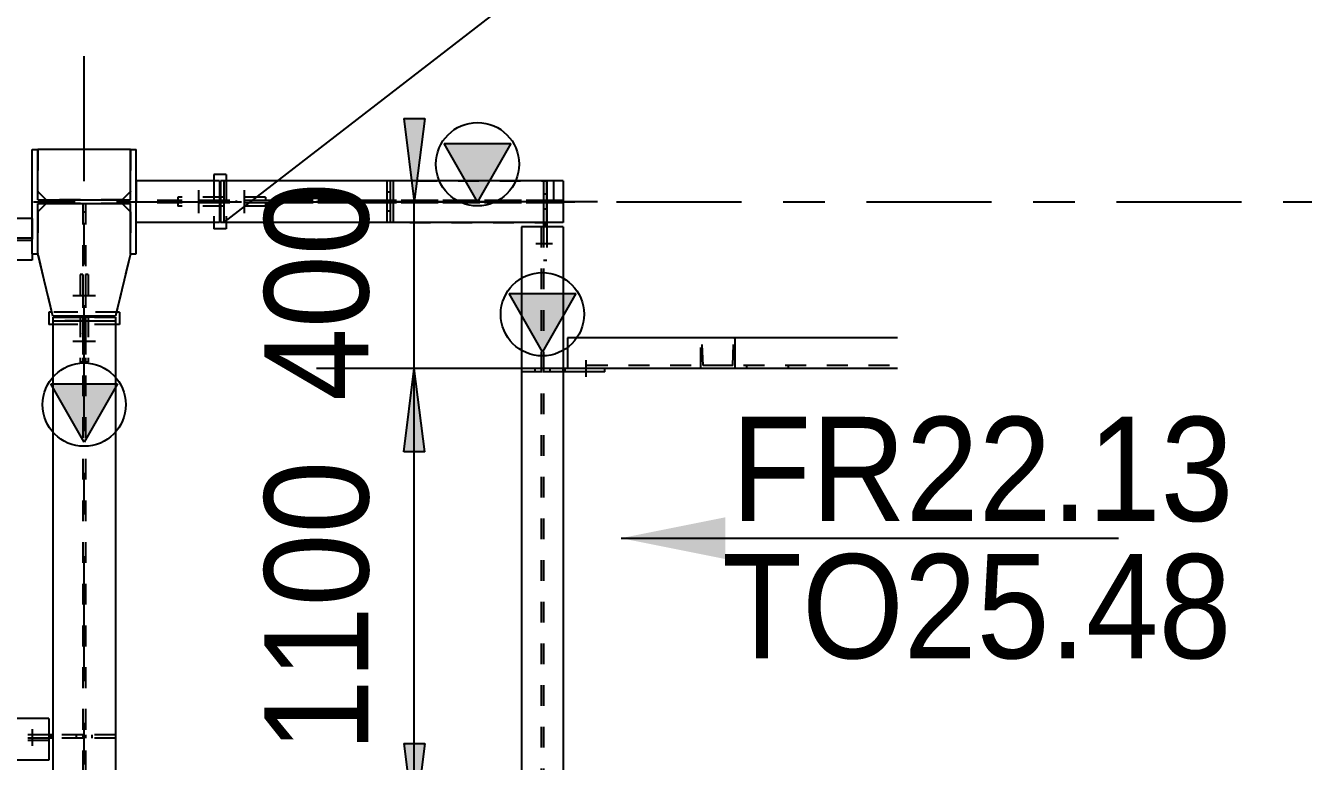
# Model space of a CAD drawing. Header units: millimetres. Extents: x 0 to 594, y 0 to 420.
# Drawn here: x 344.34 to 375.02, y 305.46 to 323.12 of the extents above; entities that cross this region are included whole.
import ezdxf

# ---------------------------------------------------------------- set-up
doc = ezdxf.new("R2010")
doc.units = ezdxf.units.MM
doc.header["$MEASUREMENT"] = 0
for name, pattern in [('XKITLINE00', [0]), ('XKITLINE02', [4, 2, -2]), ('XKITLINE03', [6, 3, -1, 1, -1]), ('XKITLINE04', [3, 0.5, -0.5, 0.5, -0.5, 0.5, -0.5])]:
    doc.linetypes.add(name, pattern=pattern)
for name, color, linetype in [('dimension', 7, 'Continuous'), ('grid', 7, 'Continuous'), ('mark', 7, 'Continuous'), ('part1', 7, 'Continuous'), ('text', 7, 'Continuous')]:
    doc.layers.add(name, color=color, linetype=linetype)
doc.styles.add('STYLE_1', font='ARIAL.TTF', dxfattribs={"height": 0.2})

# ---------------------------------------------------------------- blocks, each defined once
blk = doc.blocks.new('*D363')
at = {"layer": 'grid', "color": 4, "linetype": 'XKITLINE03'}
blk.add_line((90.963, 1458.047), (486.501, 1458.047), dxfattribs=at)
blk = doc.blocks.new('*D368')
at = {"layer": 'part1', "color": 0, "linetype": 'XKITLINE00'}
for p, q in [((381.625, 1458.047), (380.825, 1459.447)), ((380.825, 1459.447), (382.425, 1459.447)), ((382.425, 1459.447), (381.625, 1458.047)), ((375.453, 1458.547), (375.453, 1457.547)), ((383.683, 1458.547), (375.453, 1458.547)), ((375.533, 1458.547), (375.533, 1457.547)), ((383.683, 1458.547), (383.683, 1457.547)), ((383.683, 1457.547), (375.453, 1457.547))]:
    blk.add_line(p, q, dxfattribs=at)
at = {"layer": 'part1', "color": 2, "linetype": 'XKITLINE04'}
for p, q in [((375.533, 1458.547), (375.453, 1458.547)), ((383.683, 1458.075), (375.533, 1458.075)), ((375.833, 1458.075), (375.833, 1458.02)), ((383.683, 1458.02), (375.533, 1458.02))]:
    blk.add_line(p, q, dxfattribs=at)
at = {"layer": 'part1', "color": 0, "linetype": 'XKITLINE00'}
blk.add_circle((381.625, 1458.947), 1, dxfattribs=at)
at = {"layer": 'part1', "color": 0}
blk.add_solid([(380.825, 1459.447), (382.425, 1459.447), (380.825, 1459.447), (381.625, 1458.047)], dxfattribs=at)
blk = doc.blocks.new('*D369')
at = {"layer": 'part1', "color": 2, "linetype": 'XKITLINE04'}
for p, q in [((383.155, 1454.047), (382.685, 1454.047)), ((382.685, 1454.047), (382.685, 1453.967)), ((383.005, 1454.047), (383.005, 1453.967)), ((383.155, 1454.047), (383.155, 1453.967)), ((383.155, 1453.967), (382.685, 1453.967))]:
    blk.add_line(p, q, dxfattribs=at)
blk = doc.blocks.new('*D374')
at = {"layer": 'part1', "color": 0, "linetype": 'XKITLINE00'}
for p, q in [((369.433, 1457.647), (369.433, 1456.647)), ((370.933, 1457.647), (369.433, 1457.647)), ((370.933, 1456.647), (369.433, 1456.647)), ((370.933, 1456.797), (370.933, 1456.647))]:
    blk.add_line(p, q, dxfattribs=at)
at = {"layer": 'part1', "color": 2, "linetype": 'XKITLINE04'}
for p, q in [((370.933, 1457.647), (370.933, 1456.797)), ((370.933, 1457.175), (369.433, 1457.175)), ((370.933, 1457.12), (369.433, 1457.12))]:
    blk.add_line(p, q, dxfattribs=at)
blk = doc.blocks.new('*D375')
at = {"layer": 'part1', "color": 2, "linetype": 'XKITLINE04'}
for p, q in [((372.215, 1445.255), (372.215, 1445.175)), ((372.933, 1445.255), (372.215, 1445.255)), ((372.933, 1445.175), (372.215, 1445.175)), ((372.365, 1445.255), (372.365, 1445.175)), ((372.933, 1445.255), (372.933, 1445.175))]:
    blk.add_line(p, q, dxfattribs=at)
blk = doc.blocks.new('*D376')
at = {"layer": 'part1', "color": 2, "linetype": 'XKITLINE04'}
for p, q in [((372.15, 1456.297), (372.09, 1456.297)), ((372.09, 1456.297), (372.09, 1454.197)), ((372.15, 1456.297), (372.15, 1454.197)), ((372.15, 1454.197), (372.09, 1454.197))]:
    blk.add_line(p, q, dxfattribs=at)
blk = doc.blocks.new('*D377')
at = {"layer": 'part1', "color": 2, "linetype": 'XKITLINE04'}
for p, q in [((372.275, 1456.297), (372.215, 1456.297)), ((372.215, 1456.297), (372.215, 1454.197)), ((372.275, 1456.297), (372.275, 1454.197)), ((372.275, 1454.197), (372.215, 1454.197))]:
    blk.add_line(p, q, dxfattribs=at)
blk = doc.blocks.new('*D378')
at = {"layer": 'part1', "color": 2, "linetype": 'XKITLINE04'}
for p, q in [((371.333, 1455.397), (371.333, 1455.097)), ((373.033, 1455.397), (371.333, 1455.397)), ((373.033, 1455.397), (373.033, 1455.097)), ((373.033, 1455.097), (371.333, 1455.097))]:
    blk.add_line(p, q, dxfattribs=at)
blk = doc.blocks.new('*D379')
at = {"layer": 'part1', "color": 2, "linetype": 'XKITLINE04'}
for p, q in [((371.273, 1458.002), (371.073, 1457.802)), ((371.073, 1457.802), (371.073, 1456.797)), ((373.093, 1458.002), (371.273, 1458.002)), ((373.293, 1457.802), (373.093, 1458.002)), ((373.293, 1457.802), (373.293, 1456.797)), ((371.433, 1455.297), (371.073, 1456.797)), ((373.293, 1456.797), (372.933, 1455.297)), ((372.933, 1455.297), (371.433, 1455.297))]:
    blk.add_line(p, q, dxfattribs=at)
blk = doc.blocks.new('*D380')
at = {"layer": 'part1', "color": 2, "linetype": 'XKITLINE04'}
for p, q in [((372.153, 1458.002), (372.213, 1458.002)), ((372.153, 1458.002), (372.153, 1455.297)), ((372.153, 1458.002), (372.213, 1458.002)), ((372.153, 1457.802), (372.213, 1457.802)), ((372.153, 1457.802), (372.213, 1457.802)), ((372.213, 1458.002), (372.213, 1455.297)), ((372.153, 1455.547), (372.213, 1455.547)), ((372.153, 1455.547), (372.213, 1455.547)), ((372.153, 1455.297), (372.213, 1455.297)), ((372.153, 1455.297), (372.213, 1455.297))]:
    blk.add_line(p, q, dxfattribs=at)
blk = doc.blocks.new('*D381')
at = {"layer": 'part1', "color": 0, "linetype": 'XKITLINE02'}
blk.add_line((371.908, 1454.697), (372.458, 1454.697), dxfattribs=at)
blk.add_line((371.908, 1454.697), (372.458, 1454.697), dxfattribs=at)
blk.add_line((371.908, 1454.697), (372.458, 1454.697), dxfattribs=at)
blk = doc.blocks.new('*D382')
at = {"layer": 'part1', "color": 0, "linetype": 'XKITLINE02'}
blk.add_line((371.908, 1455.797), (372.458, 1455.797), dxfattribs=at)
blk.add_line((371.908, 1455.797), (372.458, 1455.797), dxfattribs=at)
blk.add_line((371.908, 1455.797), (372.458, 1455.797), dxfattribs=at)
blk = doc.blocks.new('*D383')
at = {"layer": 'part1', "color": 0, "linetype": 'XKITLINE02'}
blk.add_line((370.933, 1445.387), (370.933, 1444.987), dxfattribs=at)
blk.add_line((370.933, 1445.387), (370.933, 1444.987), dxfattribs=at)
blk = doc.blocks.new('*D384')
at = {"layer": 'part1', "color": 2, "linetype": 'XKITLINE04'}
for p, q in [((371.333, 1445.255), (370.533, 1445.255)), ((370.533, 1445.255), (370.533, 1445.175)), ((371.333, 1445.175), (370.533, 1445.175)), ((372.15, 1445.255), (371.383, 1445.255)), ((371.383, 1445.175), (371.383, 1445.255)), ((372.15, 1445.175), (371.383, 1445.175)), ((371.433, 1445.255), (371.433, 1445.175)), ((371.433, 1445.175), (371.433, 1445.255)), ((371.433, 1445.175), (371.433, 1445.255)), ((372, 1445.175), (372, 1445.255)), ((372, 1445.175), (372, 1445.255)), ((372.15, 1445.255), (372.15, 1445.175))]:
    blk.add_line(p, q, dxfattribs=at)
at = {"layer": 'part1', "color": 0, "linetype": 'XKITLINE00'}
for p, q in [((371.433, 1445.255), (371.333, 1445.255)), ((371.433, 1445.175), (371.333, 1445.175)), ((371.383, 1445.175), (371.383, 1445.255))]:
    blk.add_line(p, q, dxfattribs=at)
blk = doc.blocks.new('*D386')
at = {"layer": 'part1', "color": 0, "linetype": 'XKITLINE00'}
for p, q in [((371.409, 1455.397), (371.333, 1455.397)), ((371.333, 1455.397), (371.333, 1455.097)), ((373.033, 1455.397), (372.957, 1455.397)), ((373.033, 1455.397), (373.033, 1455.097)), ((371.433, 1455.097), (371.333, 1455.097)), ((373.033, 1455.097), (372.933, 1455.097))]:
    blk.add_line(p, q, dxfattribs=at)
at = {"layer": 'part1', "color": 2, "linetype": 'XKITLINE04'}
for p, q in [((372.957, 1455.397), (371.409, 1455.397)), ((372.933, 1455.097), (371.433, 1455.097))]:
    blk.add_line(p, q, dxfattribs=at)
blk = doc.blocks.new('*D387')
at = {"layer": 'part1', "color": 0, "linetype": 'XKITLINE00'}
for p, q in [((371.273, 1458.002), (371.073, 1457.802)), ((373.293, 1457.802), (373.093, 1458.002)), ((371.433, 1455.297), (371.073, 1456.797)), ((373.293, 1456.797), (372.933, 1455.297)), ((372.933, 1455.297), (371.433, 1455.297))]:
    blk.add_line(p, q, dxfattribs=at)
at = {"layer": 'part1', "color": 2, "linetype": 'XKITLINE04'}
for p, q in [((371.073, 1457.802), (371.073, 1456.797)), ((373.093, 1458.002), (371.273, 1458.002)), ((373.293, 1457.802), (373.293, 1456.797))]:
    blk.add_line(p, q, dxfattribs=at)
blk = doc.blocks.new('*D395')
at = {"layer": 'part1', "color": 0, "linetype": 'XKITLINE00'}
for p, q in [((387.811, 1454.777), (383.783, 1454.777)), ((383.783, 1454.777), (383.783, 1454.047)), ((387.811, 1454.047), (387.811, 1454.777)), ((387.811, 1454.047), (383.783, 1454.047))]:
    blk.add_line(p, q, dxfattribs=at)
at = {"layer": 'part1', "color": 2, "linetype": 'XKITLINE04'}
for p, q in [((386.983, 1454.047), (386.983, 1454.777)), ((387.04, 1454.117), (387.013, 1454.777)), ((387.753, 1454.117), (387.781, 1454.777)), ((387.781, 1454.777), (387.811, 1454.777)), ((387.753, 1454.117), (383.783, 1454.117))]:
    blk.add_line(p, q, dxfattribs=at)
blk = doc.blocks.new('*D396')
at = {"layer": 'part1', "color": 0, "linetype": 'XKITLINE00'}
for p, q in [((388.079, 1454.117), (388.079, 1454.047)), ((389.079, 1454.117), (389.079, 1454.047))]:
    blk.add_line(p, q, dxfattribs=at)
blk = doc.blocks.new('*D397')
at = {"layer": 'part1', "color": 2, "linetype": 'XKITLINE04'}
for p, q in [((383.21, 1454.047), (383.21, 1453.967)), ((383.733, 1454.047), (383.21, 1454.047)), ((383.36, 1454.047), (383.36, 1453.967)), ((383.683, 1453.967), (383.683, 1454.047)), ((383.683, 1453.967), (383.683, 1454.047)), ((383.683, 1454.047), (383.683, 1453.967)), ((383.733, 1453.967), (383.733, 1454.047)), ((384.683, 1454.047), (383.783, 1454.047)), ((384.683, 1453.967), (384.683, 1454.047)), ((383.683, 1453.967), (383.21, 1453.967))]:
    blk.add_line(p, q, dxfattribs=at)
at = {"layer": 'part1', "color": 0, "linetype": 'XKITLINE00'}
for p, q in [((383.783, 1454.047), (383.683, 1454.047)), ((383.733, 1453.967), (383.733, 1454.047)), ((384.683, 1453.967), (384.683, 1454.047)), ((384.683, 1453.967), (383.683, 1453.967))]:
    blk.add_line(p, q, dxfattribs=at)
blk = doc.blocks.new('*D398')
at = {"layer": 'part1', "color": 0, "linetype": 'XKITLINE00'}
blk.add_line((384.233, 1453.842), (384.233, 1454.242), dxfattribs=at)
blk.add_line((384.233, 1453.842), (384.233, 1454.242), dxfattribs=at)
blk = doc.blocks.new('*D556')
at = {"layer": 'mark', "color": 1, "linetype": 'XKITLINE00'}
for p, q in [((382.949, 1466.976), (389.712, 1466.976)), ((375.533, 1457.547), (382.949, 1463.276)), ((382.949, 1463.276), (389.712, 1463.276)), ((382.949, 1463.276), (382.949, 1463.276))]:
    blk.add_line(p, q, dxfattribs=at)
for centre, start, end in [((382.949, 1465.126), 90, -90), ((389.712, 1465.126), -90, 90)]:
    blk.add_arc(centre, 1.85, start, end, dxfattribs=at)
at = {"layer": 'mark', "color": 1, "style": 'STYLE_1', "width": 0.9}
blk.add_text('155', height=2.5, dxfattribs=at).set_placement((383.549, 1463.876))
blk = doc.blocks.new('*D557')
at = {"layer": 'text', "color": 1, "style": 'STYLE_1', "width": 0.9}
blk.add_text('TO25.48', height=2.5, dxfattribs=at).set_placement((387.495, 1447.089))
blk = doc.blocks.new('*D558')
at = {"layer": 'text', "color": 1, "linetype": 'XKITLINE00'}
blk.add_line((385.071, 1449.973), (397.014, 1449.973), dxfattribs=at)
at = {"layer": 'text', "color": 1}
blk.add_solid([(385.071, 1449.973), (387.571, 1450.473), (385.071, 1449.973), (387.571, 1449.473)], dxfattribs=at)
at = {"layer": 'text', "color": 1, "style": 'STYLE_1', "width": 0.9}
blk.add_text('FR22.13', height=2.5, dxfattribs=at).set_placement((387.717, 1450.385))
blk = doc.blocks.new('*D578')
at = {"layer": 'part1', "color": 0, "linetype": 'XKITLINE00'}
for p, q in [((370.933, 1456.797), (370.933, 1459.297)), ((370.933, 1459.297), (371.073, 1459.297)), ((371.073, 1458.092), (371.073, 1459.297)), ((373.293, 1459.297), (373.433, 1459.297)), ((373.293, 1458.092), (373.293, 1459.297)), ((373.433, 1456.797), (373.433, 1459.297)), ((371.073, 1458.092), (373.293, 1458.092)), ((371.073, 1458.002), (373.293, 1458.002)), ((371.073, 1456.797), (371.073, 1458.002)), ((373.293, 1456.797), (373.293, 1458.002)), ((370.933, 1456.797), (371.073, 1456.797)), ((373.293, 1456.797), (373.433, 1456.797))]:
    blk.add_line(p, q, dxfattribs=at)
blk = doc.blocks.new('*D580')
at = {"layer": 'part1', "color": 2, "linetype": 'XKITLINE04'}
for p, q in [((387.811, 1454.777), (386.983, 1454.777)), ((386.983, 1454.047), (386.983, 1454.777)), ((387.04, 1454.117), (387.013, 1454.777)), ((387.753, 1454.117), (387.781, 1454.777)), ((387.811, 1454.777), (387.781, 1454.777)), ((387.811, 1454.047), (386.983, 1454.047)), ((391.514, 1454.117), (387.04, 1454.117))]:
    blk.add_line(p, q, dxfattribs=at)
at = {"layer": 'part1', "color": 0, "linetype": 'XKITLINE00'}
for p, q in [((387.811, 1454.047), (387.811, 1454.777)), ((391.711, 1454.777), (387.811, 1454.777)), ((391.711, 1454.047), (387.811, 1454.047))]:
    blk.add_line(p, q, dxfattribs=at)
blk = doc.blocks.new('*D584')
at = {"layer": 'part1', "color": 0, "linetype": 'XKITLINE00'}
for p, q in [((383.683, 1457.447), (382.683, 1457.447)), ((382.683, 1457.447), (382.683, 1424.847)), ((383.683, 1457.447), (383.683, 1424.847)), ((383.183, 1454.447), (382.383, 1455.847)), ((382.383, 1455.847), (383.983, 1455.847)), ((383.983, 1455.847), (383.183, 1454.447)), ((383.683, 1424.847), (382.683, 1424.847))]:
    blk.add_line(p, q, dxfattribs=at)
at = {"layer": 'part1', "color": 2, "linetype": 'XKITLINE04'}
for p, q in [((383.155, 1457.447), (383.155, 1424.847)), ((383.21, 1457.447), (383.21, 1424.847))]:
    blk.add_line(p, q, dxfattribs=at)
at = {"layer": 'part1', "color": 0, "linetype": 'XKITLINE00'}
blk.add_circle((383.183, 1455.347), 1, dxfattribs=at)
at = {"layer": 'part1', "color": 0}
blk.add_solid([(382.383, 1455.847), (383.983, 1455.847), (382.383, 1455.847), (383.183, 1454.447)], dxfattribs=at)
blk = doc.blocks.new('*D586')
at = {"layer": 'part1', "color": 2, "linetype": 'XKITLINE04'}
for p, q in [((371.433, 1455.277), (371.433, 1428.667)), ((371.433, 1455.277), (372.933, 1455.277)), ((371.433, 1455.197), (371.433, 1455.187)), ((372.215, 1455.187), (371.433, 1455.187)), ((372.15, 1455.197), (372.15, 1454.877)), ((372.15, 1455.197), (372.215, 1455.197)), ((372.15, 1455.197), (372.215, 1455.197)), ((372.15, 1455.177), (372.215, 1455.177)), ((372.15, 1455.177), (372.215, 1455.177)), ((372.215, 1455.197), (372.215, 1454.877)), ((372.215, 1455.187), (372.933, 1455.187)), ((372.933, 1455.187), (372.933, 1428.667)), ((372.15, 1454.877), (372.15, 1454.882)), ((372.15, 1454.877), (372.15, 1428.747)), ((372.15, 1454.877), (372.215, 1454.877)), ((372.15, 1454.877), (372.215, 1454.877)), ((372.215, 1454.877), (372.215, 1454.882)), ((372.215, 1454.877), (372.215, 1428.747)), ((371.433, 1443.797), (371.433, 1442.297)), ((372.215, 1429.067), (372.15, 1429.067)), ((372.933, 1429.067), (372.933, 1428.757)), ((372.933, 1428.667), (371.433, 1428.667)), ((372.788, 1428.757), (371.578, 1428.757)), ((372.215, 1428.767), (372.15, 1428.767)), ((372.215, 1428.747), (372.15, 1428.747)), ((372.788, 1428.667), (372.215, 1428.667)), ((372.933, 1428.747), (372.933, 1428.757))]:
    blk.add_line(p, q, dxfattribs=at)
at = {"layer": 'part1', "color": 0, "linetype": 'XKITLINE00'}
for p, q in [((371.433, 1455.277), (371.433, 1443.797)), ((371.433, 1455.277), (372.15, 1455.277)), ((372.933, 1455.277), (372.15, 1455.277)), ((372.933, 1455.277), (372.933, 1443.797)), ((371.433, 1455.187), (372.933, 1455.187)), ((372.183, 1452.277), (371.383, 1453.677)), ((371.383, 1453.677), (372.983, 1453.677)), ((372.983, 1453.677), (372.183, 1452.277)), ((371.433, 1442.297), (371.433, 1428.667)), ((372.933, 1442.297), (372.933, 1428.667)), ((371.578, 1428.757), (371.433, 1428.757)), ((371.578, 1428.667), (371.433, 1428.667)), ((372.933, 1428.757), (372.788, 1428.757)), ((372.933, 1428.667), (372.788, 1428.667))]:
    blk.add_line(p, q, dxfattribs=at)
blk.add_circle((372.183, 1453.177), 1, dxfattribs=at)
at = {"layer": 'part1', "color": 0}
blk.add_solid([(371.383, 1453.677), (372.983, 1453.677), (371.383, 1453.677), (372.183, 1452.277)], dxfattribs=at)
blk = doc.blocks.new('*D598')
at = {"layer": 'part1', "color": 0, "linetype": 'XKITLINE00'}
for p, q in [((368.333, 1445.147), (367.533, 1446.547)), ((367.533, 1446.547), (369.133, 1446.547)), ((369.133, 1446.547), (368.333, 1445.147)), ((353.533, 1445.647), (353.533, 1444.647)), ((371.333, 1445.647), (353.533, 1445.647)), ((371.333, 1445.647), (371.333, 1444.647)), ((371.333, 1444.647), (353.533, 1444.647))]:
    blk.add_line(p, q, dxfattribs=at)
at = {"layer": 'part1', "color": 2, "linetype": 'XKITLINE04'}
for p, q in [((371.333, 1445.175), (353.533, 1445.175)), ((371.333, 1445.12), (353.533, 1445.12))]:
    blk.add_line(p, q, dxfattribs=at)
at = {"layer": 'part1', "color": 0, "linetype": 'XKITLINE00'}
blk.add_circle((368.333, 1446.047), 1, dxfattribs=at)
at = {"layer": 'part1', "color": 0}
blk.add_solid([(367.533, 1446.547), (369.133, 1446.547), (367.533, 1446.547), (368.333, 1445.147)], dxfattribs=at)
blk = doc.blocks.new('*D622')
at = {"layer": 'part1', "color": 2, "linetype": 'XKITLINE04'}
for p, q in [((379.611, 1458.547), (376.16, 1458.547)), ((379.451, 1458.547), (379.451, 1457.547)), ((379.611, 1458.075), (379.611, 1458.547)), ((383.451, 1458.547), (380, 1458.547)), ((380.16, 1458.547), (383.29, 1458.547)), ((383.291, 1458.075), (383.291, 1458.547)), ((383.451, 1458.547), (383.451, 1457.547)), ((383.291, 1458.075), (376.32, 1458.075)), ((383.291, 1458.02), (376.32, 1458.02)), ((379.611, 1457.547), (379.611, 1458.02)), ((383.291, 1457.547), (383.291, 1458.02)), ((379.611, 1457.547), (376.16, 1457.547)), ((380, 1457.547), (383.29, 1457.547)), ((383.451, 1457.547), (380.16, 1457.547))]:
    blk.add_line(p, q, dxfattribs=at)
blk = doc.blocks.new('*D623')
at = {"layer": 'part1', "color": 0, "linetype": 'XKITLINE02'}
blk.add_line((376.033, 1457.772), (376.033, 1458.322), dxfattribs=at)
blk.add_line((376.033, 1457.772), (376.033, 1458.322), dxfattribs=at)
blk = doc.blocks.new('*D624')
at = {"layer": 'part1', "color": 0, "linetype": 'XKITLINE02'}
blk.add_line((374.933, 1457.772), (374.933, 1458.322), dxfattribs=at)
blk.add_line((374.933, 1457.772), (374.933, 1458.322), dxfattribs=at)
blk = doc.blocks.new('*D625')
at = {"layer": 'part1', "color": 2, "linetype": 'XKITLINE04'}
for p, q in [((375.293, 1458.697), (375.293, 1457.397)), ((375.593, 1458.697), (375.293, 1458.697)), ((375.593, 1458.697), (375.593, 1457.397)), ((375.593, 1457.397), (375.293, 1457.397))]:
    blk.add_line(p, q, dxfattribs=at)
blk = doc.blocks.new('*D626')
at = {"layer": 'part1', "color": 2, "linetype": 'XKITLINE04'}
for p, q in [((374.433, 1458.155), (374.433, 1458.075)), ((376.533, 1458.155), (374.433, 1458.155)), ((376.533, 1458.075), (374.433, 1458.075)), ((376.533, 1458.155), (376.533, 1458.075))]:
    blk.add_line(p, q, dxfattribs=at)
blk = doc.blocks.new('*D627')
at = {"layer": 'part1', "color": 2, "linetype": 'XKITLINE04'}
for p, q in [((374.433, 1458.02), (374.433, 1457.94)), ((376.533, 1458.02), (374.433, 1458.02)), ((376.533, 1457.94), (374.433, 1457.94)), ((376.533, 1458.02), (376.533, 1457.94))]:
    blk.add_line(p, q, dxfattribs=at)
blk = doc.blocks.new('*D628')
at = {"layer": 'part1', "color": 2, "linetype": 'XKITLINE04'}
for p, q in [((373.433, 1458.547), (373.433, 1457.547)), ((375.433, 1458.075), (373.433, 1458.075)), ((375.133, 1458.075), (375.133, 1458.02)), ((375.381, 1458.075), (375.137, 1458.075)), ((375.433, 1458.02), (373.433, 1458.02))]:
    blk.add_line(p, q, dxfattribs=at)
at = {"layer": 'part1', "color": 0, "linetype": 'XKITLINE00'}
for p, q in [((375.433, 1458.547), (373.433, 1458.547)), ((375.433, 1458.547), (375.433, 1457.547)), ((375.433, 1457.547), (373.433, 1457.547))]:
    blk.add_line(p, q, dxfattribs=at)
blk = doc.blocks.new('*D629')
at = {"layer": 'part1', "color": 2, "linetype": 'XKITLINE04'}
for p, q in [((383.21, 1458.547), (383.21, 1458.075)), ((383.29, 1458.547), (383.21, 1458.547)), ((383.29, 1458.547), (383.29, 1458.075)), ((383.29, 1458.225), (383.21, 1458.225)), ((383.29, 1458.075), (383.21, 1458.075))]:
    blk.add_line(p, q, dxfattribs=at)
blk = doc.blocks.new('*D630')
at = {"layer": 'part1', "color": 0, "linetype": 'XKITLINE02'}
blk.add_line((383.023, 1457.047), (383.423, 1457.047), dxfattribs=at)
blk.add_line((383.023, 1457.047), (383.423, 1457.047), dxfattribs=at)
blk = doc.blocks.new('*D631')
at = {"layer": 'part1', "color": 2, "linetype": 'XKITLINE04'}
for p, q in [((383.21, 1458.02), (383.21, 1457.547)), ((383.21, 1458.02), (383.21, 1457.547)), ((383.29, 1458.02), (383.21, 1458.02)), ((383.29, 1457.87), (383.21, 1457.87)), ((383.29, 1458.02), (383.29, 1457.547)), ((383.29, 1458.02), (383.29, 1457.547)), ((383.21, 1457.547), (383.29, 1457.547)), ((383.21, 1457.547), (383.29, 1457.547)), ((383.21, 1457.547), (383.29, 1457.547)), ((383.21, 1457.547), (383.29, 1457.547)), ((383.21, 1457.497), (383.29, 1457.497)), ((383.21, 1457.447), (383.21, 1456.647)), ((383.29, 1457.447), (383.29, 1456.647)), ((383.21, 1456.647), (383.29, 1456.647)), ((383.21, 1456.647), (383.29, 1456.647))]:
    blk.add_line(p, q, dxfattribs=at)
at = {"layer": 'part1', "color": 0, "linetype": 'XKITLINE00'}
for p, q in [((383.21, 1457.547), (383.21, 1457.447)), ((383.21, 1457.497), (383.29, 1457.497)), ((383.29, 1457.547), (383.29, 1457.447))]:
    blk.add_line(p, q, dxfattribs=at)
blk = doc.blocks.new('*D633')
at = {"layer": 'part1', "color": 0, "linetype": 'XKITLINE00'}
for p, q in [((375.293, 1458.697), (375.293, 1458.547)), ((375.593, 1458.697), (375.293, 1458.697)), ((375.593, 1458.697), (375.593, 1458.547)), ((375.293, 1457.547), (375.293, 1457.397)), ((375.593, 1457.547), (375.593, 1457.397)), ((375.593, 1457.397), (375.293, 1457.397))]:
    blk.add_line(p, q, dxfattribs=at)
at = {"layer": 'part1', "color": 2, "linetype": 'XKITLINE04'}
for p, q in [((375.293, 1458.547), (375.293, 1457.547)), ((375.593, 1458.547), (375.593, 1457.547))]:
    blk.add_line(p, q, dxfattribs=at)
blk = doc.blocks.new('*D650')
at = {"layer": 'part1', "color": 2, "linetype": 'XKITLINE04'}
for p, q in [((371.073, 1459.297), (371.073, 1458.292)), ((373.293, 1459.297), (371.073, 1459.297)), ((373.293, 1459.297), (373.293, 1458.292)), ((371.273, 1458.092), (371.073, 1458.292)), ((373.093, 1458.092), (371.273, 1458.092)), ((373.293, 1458.292), (373.093, 1458.092))]:
    blk.add_line(p, q, dxfattribs=at)
blk = doc.blocks.new('*D653')
at = {"layer": 'part1', "color": 2, "linetype": 'XKITLINE04'}
for p, q in [((371.073, 1459.297), (371.073, 1458.292)), ((373.293, 1459.297), (373.293, 1458.292)), ((373.093, 1458.092), (371.273, 1458.092))]:
    blk.add_line(p, q, dxfattribs=at)
at = {"layer": 'part1', "color": 0, "linetype": 'XKITLINE00'}
for p, q in [((373.293, 1459.297), (371.073, 1459.297)), ((371.273, 1458.092), (371.073, 1458.292)), ((373.293, 1458.292), (373.093, 1458.092))]:
    blk.add_line(p, q, dxfattribs=at)
blk = doc.blocks.new('*D658')
at = {"layer": 'grid', "color": 4, "linetype": 'XKITLINE03'}
blk.add_line((372.183, 1410.541), (372.183, 1487.23), dxfattribs=at)
blk = doc.blocks.new('*D668')
at = {"layer": 'dimension', "color": 1, "linetype": 'XKITLINE00'}
for p, q in [((384.506, 1454.047), (377.757, 1454.047)), ((379.857, 1452.047), (380.107, 1454.047)), ((380.107, 1443.047), (380.107, 1454.047)), ((380.357, 1452.047), (380.107, 1454.047)), ((380.357, 1452.047), (379.857, 1452.047)), ((379.857, 1445.047), (380.107, 1443.047)), ((379.857, 1445.047), (380.357, 1445.047)), ((380.357, 1445.047), (380.107, 1443.047)), ((384.506, 1443.047), (377.757, 1443.047))]:
    blk.add_line(p, q, dxfattribs=at)
at = {"layer": 'dimension', "color": 1}
for points in [[(380.107, 1454.047), (380.357, 1452.047), (380.107, 1454.047), (379.857, 1452.047)], [(380.107, 1443.047), (379.857, 1445.047), (380.107, 1443.047), (380.357, 1445.047)]]:
    blk.add_solid(points, dxfattribs=at)
at = {"layer": 'dimension', "color": 1, "style": 'STYLE_1', "width": 0.9}
blk.add_text('1100', height=2.5, rotation=90.0002, dxfattribs=at).set_placement((379.007, 1444.839))
blk = doc.blocks.new('*D669')
at = {"layer": 'dimension', "color": 1, "linetype": 'XKITLINE00'}
for p, q in [((379.857, 1460.047), (380.107, 1458.047)), ((379.857, 1460.047), (380.357, 1460.047)), ((380.357, 1460.047), (380.107, 1458.047)), ((384.506, 1458.047), (377.757, 1458.047)), ((380.107, 1454.047), (380.107, 1458.047)), ((384.506, 1454.047), (377.757, 1454.047)), ((379.857, 1452.047), (380.107, 1454.047)), ((380.357, 1452.047), (380.107, 1454.047)), ((380.357, 1452.047), (379.857, 1452.047))]:
    blk.add_line(p, q, dxfattribs=at)
at = {"layer": 'dimension', "color": 1}
for points in [[(380.107, 1458.047), (379.857, 1460.047), (380.107, 1458.047), (380.357, 1460.047)], [(380.107, 1454.047), (380.357, 1452.047), (380.107, 1454.047), (379.857, 1452.047)]]:
    blk.add_solid(points, dxfattribs=at)
at = {"layer": 'dimension', "color": 1, "style": 'STYLE_1', "width": 0.9}
blk.add_text('400', height=2.5, rotation=90.0002, dxfattribs=at).set_placement((379.007, 1453.266))
blk = doc.blocks.new('*D684')
at = {"layer": 'part1', "color": 2, "linetype": 'XKITLINE04'}
for p, q in [((379.531, 1458.02), (379.451, 1458.02)), ((379.451, 1458.02), (379.451, 1457.547)), ((379.531, 1457.82), (379.451, 1457.82)), ((379.531, 1458.02), (379.531, 1457.547)), ((379.531, 1457.547), (379.451, 1457.547))]:
    blk.add_line(p, q, dxfattribs=at)
blk = doc.blocks.new('*D685')
at = {"layer": 'part1', "color": 2, "linetype": 'XKITLINE04'}
for p, q in [((379.451, 1458.547), (379.451, 1458.075)), ((379.531, 1458.547), (379.451, 1458.547)), ((379.531, 1458.547), (379.531, 1458.075)), ((379.531, 1458.275), (379.451, 1458.275)), ((379.531, 1458.075), (379.451, 1458.075))]:
    blk.add_line(p, q, dxfattribs=at)

msp = doc.modelspace()

# ---------------------------------------------------------------- block references
at = {"layer": 'dimension'}
for name in ['*D669', '*D668']:
    msp.add_blockref(name, (-26.435, -1139.151), dxfattribs=at)
at = {"layer": 'grid'}
for name in ['*D658', '*D363']:
    msp.add_blockref(name, (-26.435, -1139.151), dxfattribs=at)
at = {"layer": 'mark'}
msp.add_blockref('*D556', (-26.435, -1139.151), dxfattribs=at)
at = {"layer": 'part1'}
for name in ['*D368', '*D578', '*D650', '*D653', '*D628', '*D625', '*D633', '*D622', '*D685', '*D629', '*D624', '*D623', '*D379', '*D387', '*D380', '*D626', '*D627', '*D684', '*D631', '*D374', '*D584', '*D630', '*D376', '*D377', '*D382', '*D586', '*D378', '*D386', '*D381', '*D395', '*D580', '*D398', '*D369', '*D397', '*D396', '*D598', '*D383', '*D384', '*D375']:
    msp.add_blockref(name, (-26.435, -1139.151), dxfattribs=at)
at = {"layer": 'text'}
for name in ['*D558', '*D557']:
    msp.add_blockref(name, (-26.435, -1139.151), dxfattribs=at)

doc.saveas('drawing.dxf')
